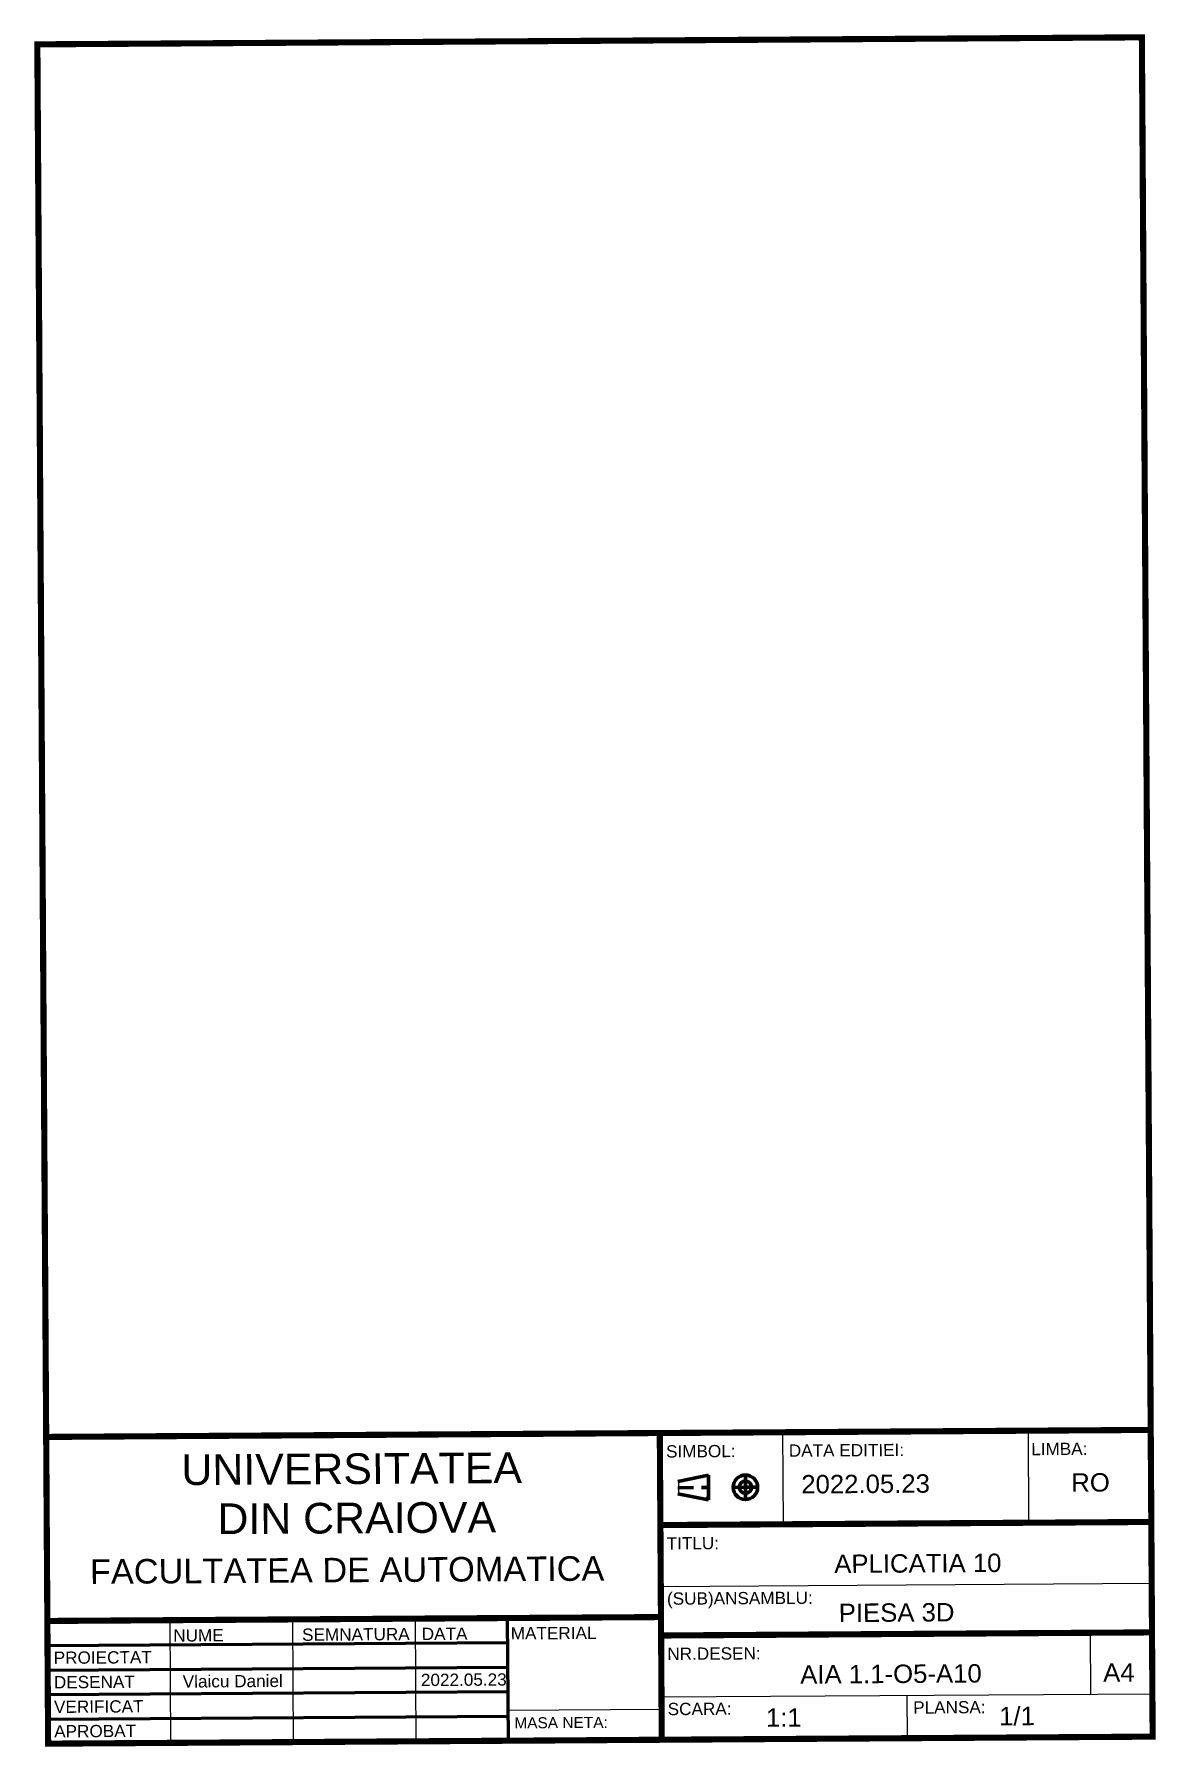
# Model space of a CAD drawing. Header units: millimetres. Extents: x -26 to 201, y -59 to 288.
import ezdxf

# ---------------------------------------------------------------- set-up
doc = ezdxf.new("R2010")
doc.units = ezdxf.units.MM
doc.header["$LTSCALE"] = 0.5
doc.linetypes.add('HIDDEN', pattern=[9.525, 6.35, -3.175])
doc.layers.add('strat-CONTUR', color=7, linetype='Continuous')
doc.styles.add('style1', font='arial.ttf')

msp = doc.modelspace()

# ---------------------------------------------------------------- hatches: boundary and pattern name
at = {"layer": 'strat-CONTUR', "extrusion": (8.86361e-06, -0.000845474, 1)}
h = msp.add_hatch(dxfattribs=at)
h.set_pattern_fill('ANSI31', color=256, scale=2.482167, angle=7.3633)
h.set_pattern_definition([(52.7823, (141.598, 163.73), (-6.27589, 4.7667), [])])
h.paths.add_polyline_path([(145.71, 148.27), (151.91, 148.35), (151.92, 154.56), (170.53, 154.87), (170.36, 179.69), (135.6, 179.55, -0.413092), (133.11, 182.02), (133.05, 189.47, -0.414441), (135.51, 191.97), (136.75, 191.98), (139.2, 194.48), (138.54, 241.64), (132.25, 247.76), (57.79, 246.74), (51.62, 240.45), (51.9, 193.6), (54.4, 191.15), (55.64, 191.17, -0.414441), (58.15, 188.72), (58.25, 181.27, -0.413092), (55.8, 178.75), (21.05, 178.19), (21.37, 153.37), (39.99, 153.43), (40.12, 147.23), (46.32, 147.27), (46.94, 90.81), (49.45, 88.34), (96.61, 88.69), (143.77, 89.29), (146.23, 91.8)], flags=17)
h.paths.add_polyline_path([(170.36, 179.69), (170.53, 154.87), (151.92, 154.56), (151.91, 148.35), (145.71, 148.27), (146.23, 91.8), (143.77, 89.29), (96.61, 88.69), (49.45, 88.34), (46.94, 90.81), (46.32, 147.27), (40.12, 147.23), (39.99, 153.43), (21.37, 153.37), (21.05, 178.19), (55.8, 178.75, 0.413092), (58.25, 181.27), (58.15, 188.72, 0.414441), (55.64, 191.17), (54.4, 191.15), (51.9, 193.6), (51.62, 240.45), (57.79, 246.74), (132.25, 247.76), (138.54, 241.64), (139.2, 194.48), (136.75, 191.98), (135.51, 191.97, 0.414441), (133.05, 189.47), (133.11, 182.02, 0.413092), (135.6, 179.55)])
h.paths.add_polyline_path([(120.11, -6.31), (118.87, -6.32, -0.414214), (117.64, -7.57), (117.65, -8.81, 0.414214)])
h.paths.add_polyline_path([(110.2, -8.86), (104.12, -7.68), (104.12, -6.41), (110.19, -6.37)])
h.paths.add_polyline_path([(118.23, -34.74), (175.65, -34.37), (175.62, -28.6), (118.19, -28.96)], flags=9)
h.paths.add_polyline_path([(3.21, -47.53), (70.01, -47.11), (69.99, -43.3), (3.19, -43.73)], flags=9)
h.paths.add_polyline_path([(168, -55.52), (177.16, -55.46), (177.12, -49.69), (167.97, -49.75)], flags=9)
h.paths.add_polyline_path([(120.87, -55.73), (129.97, -55.67), (129.93, -50.06), (120.83, -50.12)], flags=9)
h.paths.add_polyline_path([(189.07, -46.61), (197.3, -46.55), (197.26, -40.97), (189.03, -41.02)], flags=9)
h.paths.add_polyline_path([(104.65, -47.24), (163.52, -46.86), (163.49, -41.08), (104.62, -41.46)], flags=9)
h.paths.add_polyline_path([(105.75, -24.89), (167.51, -24.5), (167.47, -18.72), (105.72, -19.11)], flags=9)
h.paths.add_polyline_path([(182.59, -8.27), (192.32, -8.21), (192.29, -2.43), (182.56, -2.49)], flags=9)
h.paths.add_polyline_path([(128, -8.6), (155.93, -8.42), (155.9, -2.72), (127.96, -2.9)], flags=9)
h.paths.add_polyline_path([(150.93, -52.81), (166.86, -52.7), (166.84, -48.85), (150.91, -48.96)], flags=9)
h.paths.add_polyline_path([(101.29, -53.12), (115.48, -53.03), (115.46, -49.18), (101.26, -49.27)], flags=9)
h.paths.add_polyline_path([(101.22, -41.95), (121.38, -41.82), (121.36, -37.97), (101.19, -38.1)], flags=9)
h.paths.add_polyline_path([(100.98, -31.64), (132.09, -31.44), (132.05, -26.56), (100.95, -26.76)], flags=9)
h.paths.add_polyline_path([(101.09, -19.6), (112.94, -19.53), (112.92, -15.74), (101.06, -15.81)], flags=9)
h.paths.add_polyline_path([(174.82, -0.46), (187.43, -0.38), (187.41, 3.34), (174.8, 3.26)], flags=9)
h.paths.add_polyline_path([(125.8, -0.78), (150.35, -0.62), (150.33, 3.1), (125.77, 2.95)], flags=9)
h.paths.add_polyline_path([(100.96, -1), (116.31, -0.9), (116.28, 2.95), (100.93, 2.86)], flags=9)
h.paths.add_polyline_path([(70.34, -55.73), (90.4, -55.6), (90.37, -52.14), (70.32, -52.27)], flags=9)
h.paths.add_polyline_path([(-22.8, -57.63), (-4.94, -57.52), (-4.96, -53.67), (-22.82, -53.78)], flags=9)
h.paths.add_polyline_path([(-22.83, -52.67), (-3.43, -52.54), (-3.46, -48.69), (-22.85, -48.82)], flags=9)
h.paths.add_polyline_path([(-22.86, -47.7), (-5.2, -47.59), (-5.22, -43.74), (-22.88, -43.85)], flags=9)
h.paths.add_polyline_path([(-22.89, -42.74), (-1.76, -42.6), (-1.79, -38.75), (-22.91, -38.89)], flags=9)
h.paths.add_polyline_path([(69.56, -37.74), (88.14, -37.63), (88.12, -33.9), (69.54, -34.02)], flags=9)
h.paths.add_polyline_path([(51.57, -37.86), (62.06, -37.79), (62.04, -34.07), (51.54, -34.14)], flags=9)
h.paths.add_polyline_path([(27.35, -38.08), (50.4, -37.93), (50.38, -34.08), (27.32, -34.23)], flags=9)
h.paths.add_polyline_path([(1.29, -38.23), (12.77, -38.16), (12.74, -34.37), (1.27, -34.44)], flags=9)
h.paths.add_polyline_path([(-16.18, -27.25), (90.43, -26.57), (90.38, -18.86), (-16.23, -19.54)], flags=9)
h.paths.add_polyline_path([(2.05, -17.58), (68.86, -17.16), (68.79, -7.53), (1.99, -7.95)], flags=9)
h.paths.add_polyline_path([(1.99, -7.61), (74.09, -7.16), (74.03, 2.47), (1.93, 2.01)], flags=9)

# ---------------------------------------------------------------- linework, layer by layer
at = {"extrusion": (8.86361e-06, -0.000845474, 1)}
for p, q in [((125.14, 4.81, 0.05), (125.26, -13.81, 0.04)), ((174.79, 5.12, 0.05), (174.9, -13.5, 0.04)), ((104.11, -5.26, 0.04), (104.12, -7.74, 0.04)), ((100.52, -26.38, 0.03), (199.8, -25.75, 0.03)), ((1.43, -58.03, 0), (1.27, -33.21, 0.02)), ((26.25, -57.88, 0), (26.09, -33.06, 0.02)), ((51.07, -57.72, 0), (50.92, -32.9, 0.02)), ((187.53, -48.17, 0.01), (187.46, -35.76, 0.02)), ((100.66, -48.72, 0.01), (199.94, -48.09, 0.01)), ((150.3, -48.4, 0.01), (150.36, -57.09, 0)), ((69.65, -51.4, 0.01), (100.68, -51.2, 0.01))]:
    msp.add_line(p, q, dxfattribs=at)
at = {"lineweight": 100, "extrusion": (8.86361e-06, -0.000845474, 1)}
for p, q in [((103.97, -5.17, 0.04), (110.17, -3.89, 0.05)), ((110.2, -8.86, 0.04), (103.99, -7.66, 0.04))]:
    msp.add_line(p, q, dxfattribs=at)
at = {"linetype": 'HIDDEN', "lineweight": 100, "extrusion": (8.86361e-06, -0.000845474, 1)}
for p, q in [((103.98, -6.41, 0.04), (110.19, -6.37, 0.04)), ((117.63, -6.33, 0.04), (115.15, -6.34, 0.04)), ((117.63, -6.33, 0.04), (117.62, -3.85, 0.05)), ((117.63, -6.33, 0.04), (120.11, -6.31, 0.04)), ((117.63, -6.33, 0.04), (117.65, -8.81, 0.04))]:
    msp.add_line(p, q, dxfattribs=at)
at = {"lineweight": 70, "extrusion": (8.86361e-06, -0.000845474, 1)}
for p, q in [((69.69, -57.6, 0), (69.53, -32.78, 0.02)), ((-23.52, -38.33, 0.02), (69.56, -37.74, 0.02)), ((-23.49, -43.3, 0.01), (69.59, -42.71, 0.01)), ((-23.45, -48.26, 0.01), (69.63, -47.67, 0.01)), ((-23.42, -53.23, 0), (69.66, -52.64, 0))]:
    msp.add_line(p, q, dxfattribs=at)
at = {"extrusion": (8.86361e-06, -0.000845474, 1), "const_width": 1.24, "elevation": 0.05}
for points in [[(-23.39, -58.19), (200, -56.77), (197.82, 287), (-25.57, 285.58)], [(-23.78, 3.86), (100.32, 4.65), (100.72, -57.4), (-23.39, -58.19)], [(100.32, 4.65), (199.61, 5.28), (200, -56.77), (100.72, -57.4)], [(100.44, -13.97), (199.72, -13.34), (199.87, -35.68), (100.58, -36.31)], [(-23.55, -33.37), (100.56, -32.58), (100.72, -57.4), (-23.39, -58.19)]]:
    msp.add_lwpolyline(points, close=True, dxfattribs=at)
at = {"extrusion": (8.86361e-06, -0.000845474, 1), "elevation": 0.05}
for points in [[(-23.39, -58.19), (200, -56.77), (199.61, 5.28), (-23.78, 3.86), (-23.39, -58.19)], [(100.72, -57.4), (100.32, 4.65)], [(199.72, -13.34), (100.44, -13.97)], [(-23.55, -33.37), (100.56, -32.58)], [(199.87, -35.68), (100.58, -36.31)]]:
    msp.add_lwpolyline(points, dxfattribs=at)
at = {"lineweight": 100, "extrusion": (8.86361e-06, -0.000845474, 1), "elevation": 0.05}
msp.add_lwpolyline([(110.17, -3.89), (110.2, -8.86)], dxfattribs=at)
at = {"lineweight": 100, "extrusion": (8.86361e-06, -0.000845474, 1)}
for radius in [2.48, 1.24]:
    msp.add_circle((117.63, -6.33, 0.05), radius, dxfattribs=at)

# ---------------------------------------------------------------- texts
at = {"extrusion": (8.86361e-06, -0.000845474, 1), "style": 'style1'}
for s, height, p in [('UNIVERSITATEA', 6.2054, (3.58, -5.89, 0.05)), ('SIMBOL:', 2.482, (101.59, -0.31, 0.05)), ('DATA EDITIEI:', 2.4822, (126.42, -0.15, 0.05)), ('LIMBA:', 2.482, (175.44, 0.16, 0.05)), ('RO', 3.723, (183.55, -7.23, 0.05)), ('2022.05.23', 3.723, (128.94, -7.58, 0.05)), ('   DIN CRAIOVA', 6.2054, (3.65, -15.86, 0.05)), ('TITLU:', 2.482, (101.71, -18.92, 0.05)), ('FACULTATEA DE AUTOMATICA', 4.9643, (-14.91, -25.87, 0.05)), ('                    APLICATIA 10', 3.7233, (106.71, -23.86, 0.05)), ('(SUB)ANSAMBLU:', 2.4822, (101.78, -30.09, 0.05)), ('            PIESA 3D', 3.7233, (119.18, -33.71, 0.05)), ('MATERIAL', 2.482, (70.18, -37.12, 0.05)), ('NUME', 2.482, (1.92, -37.55, 0.05)), ('SEMNATURA', 2.482, (27.98, -37.39, 0.05)), ('DATA', 2.482, (52.18, -37.23, 0.05)), ('PROIECTAT', 2.482, (-22.25, -42.05, 0.05)), ('NR.DESEN:', 2.482, (101.85, -41.26, 0.05)), ('DESENAT', 2.482, (-22.22, -47.01, 0.05)), ('Vlaicu Daniel                             2022.05.23', 2.4822, (3.84, -46.85, 0.05)), ('                AIA 1.1-O5-A10', 3.7233, (105.61, -46.2, 0.05)), ('A4', 3.723, (190, -45.67, 0.05)), ('VERIFICAT', 2.482, (-22.19, -51.98, 0.05)), ('SCARA:', 2.482, (101.92, -52.43, 0.05)), ('1:1', 3.723, (121.8, -54.79, 0.05)), ('PLANSA:', 2.482, (151.57, -52.12, 0.05)), ('1/1', 3.723, (168.96, -54.49, 0.05)), ('APROBAT', 2.482, (-22.16, -56.94, 0.05)), ('MASA NETA:', 2.234, (70.91, -55.11, 0.05))]:
    msp.add_text(s, height=height, rotation=0.3633, dxfattribs=at).set_placement(p)

doc.saveas('drawing.dxf')
